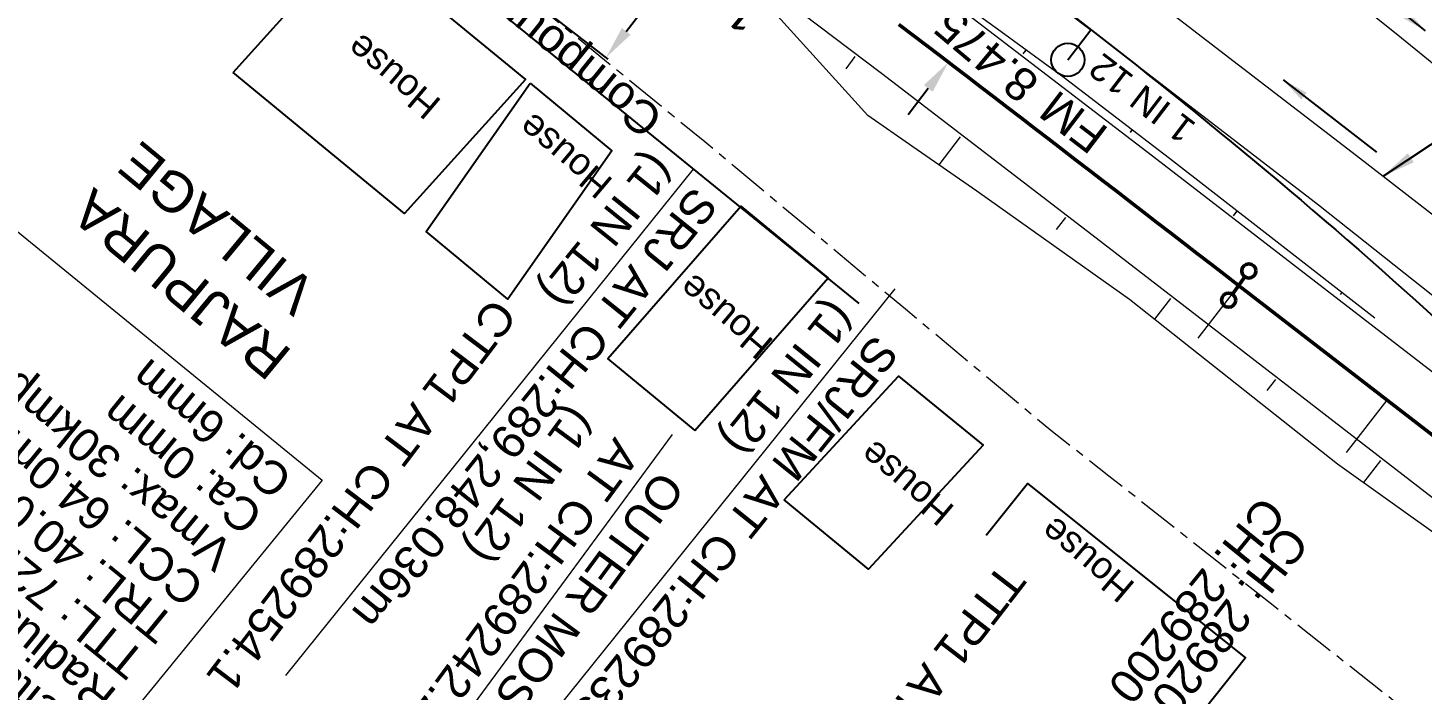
# Model space of a CAD drawing. Header units: metres. Extents: x 644418 to 1306172, y 3366650 to 6747308.
# Drawn here: x 653384.9 to 653490, y 3373335.7 to 3373385.6 of the extents above; entities that cross this region are included whole.
import ezdxf

# ---------------------------------------------------------------- set-up
doc = ezdxf.new("R2010")
doc.units = ezdxf.units.M
doc.header["$MEASUREMENT"] = 0
doc.linetypes.add('CENTER', pattern=[2, 1.25, -0.25, 0.25, -0.25])
doc.layers.get('Defpoints').update_dxf_attribs({"lineweight": 0})
for name, color, linetype in [('C-ROAD-CNTR-N', 92, 'Continuous'), ('COMPOUND_WALL', 251, 'Continuous'), ('Dimension', 10, 'Continuous'), ('IR PROPOSALS', 190, 'Continuous'), ('PROPOSED FORMATION LINE - Connecting line', 187, 'Continuous'), ('RESIDENTIAL_BL_PUC', 251, 'Continuous'), ('TOPO_TEXT', 251, 'Continuous'), ('Village Name', 7, 'Continuous')]:
    doc.layers.add(name, color=color, linetype=linetype)
for name, color, linetype, lineweight in [('Existing Chainage', 7, 'Continuous', 0), ('Existing IR Track', 143, 'Continuous', 0), ('Existing Railway Boundary', 7, 'CENTER', 0), ('flow direction', 7, 'Continuous', 0), ('IR Proposed Chainage', 190, 'Continuous', 0), ('IR Proposed Curve_Details', 190, 'Continuous', 0), ('IR Proposed TPTC Chainages', 190, 'Continuous', 0), ('LC DETAILS IN PLAN', 7, 'Continuous', 0), ('PROPOSED DFCC TOE SLOPES - Cut & Connection', 239, 'Continuous', 0), ("RAJPURA STN. SRJ's", 251, 'Continuous', 0)]:
    doc.layers.add(name, color=color, linetype=linetype, lineweight=lineweight)
doc.styles.get("Standard").update_dxf_attribs({"font": 'arial.ttf'})
doc.styles.add('Style-Arial', font='arial.ttf')
doc.styles.add('Vill txt', font='arial.ttf', dxfattribs={"height": 3})
doc.dimstyles.new('DIM', dxfattribs={"dimtxt": 2.5, "dimasz": 2.5, "dimexe": 0.18, "dimexo": 0.0625, "dimgap": 0.09, "dimtad": 0, "dimtih": 1, "dimtoh": 1, "dimdec": 3, "dimzin": 0, "dimdsep": 46, "dimtxsty": 'Standard', "dimcen": 0.09, "dimadec": 0, "dimazin": 0, "dimtfac": 1, "dimtdec": 3, "dimtofl": 0, "dimtmove": 0, "dimatfit": 3, "dimfxl": 1, "dimtolj": 1, "dimtzin": 0, "dimarcsym": 0})
doc.dimstyles.new('ISO-25', dxfattribs={"dimtxt": 2.5, "dimasz": 2.5, "dimexe": 1.25, "dimexo": 0.625, "dimtad": 1, "dimtxsty": 'Standard', "dimcen": 2.5, "dimadec": 0, "dimazin": 0, "dimtfac": 1, "dimtmove": 0, "dimatfit": 3, "dimfxl": 1, "dimarcsym": 0})

# ---------------------------------------------------------------- blocks, each defined once
blk = doc.blocks.new('*D1501')
at = {"layer": 'Defpoints', "color": 0, "transparency": 16777216}
for p in [(653432.06, 3373399.81), (653437.74, 3373395.43), (653422.78, 3373387.78)]:
    blk.add_point(p, dxfattribs=at)
at = {"layer": 'Dimension', "color": 0, "lineweight": -2, "transparency": 16777216}
for p, q in [((653432.11, 3373399.78), (653437.88, 3373395.32)), ((653436.21, 3373393.45), (653434.86, 3373391.7)), ((653429.98, 3373385.38), (653433.19, 3373389.54)), ((653422.83, 3373387.75), (653428.6, 3373383.29))]:
    blk.add_line(p, q, dxfattribs=at)
at = {"layer": 'Dimension', "color": 0, "transparency": 16777216}
for points in [[(653435.88, 3373393.71), (653436.54, 3373393.2), (653437.74, 3373395.43)], [(653429.65, 3373385.64), (653430.31, 3373385.13), (653428.45, 3373383.4)]]:
    blk.add_solid(points, dxfattribs=at)
at = {"layer": 'Dimension', "color": 0, "lineweight": 0, "transparency": 16777216, "insert": (653434.03, 3373390.62), "char_height": 2.5, "attachment_point": 5, "rotation": 140}
blk.add_mtext('\\A1;15.196 m', dxfattribs=at)
blk = doc.blocks.new('*D1969')
at = {"layer": 'Defpoints', "color": 0, "transparency": 16777216}
for p in [(653465, 3373385.51, 0.42), (653454.27, 3373383.06), (653459.84, 3373378.79)]:
    blk.add_point(p, dxfattribs=at)
at = {"layer": 'Dimension', "color": 0, "lineweight": -2, "transparency": 16777216}
for p, q in [((653460.96, 3373391.77), (653462.48, 3373393.75)), ((653464.95, 3373385.55), (653459.29, 3373389.89)), ((653459.79, 3373378.83), (653454.13, 3373383.17)), ((653452.75, 3373381.08), (653451.23, 3373379.1))]:
    blk.add_line(p, q, dxfattribs=at)
at = {"layer": 'Dimension', "color": 0, "transparency": 16777216}
for points in [[(653460.63, 3373392.02), (653461.29, 3373391.51), (653459.44, 3373389.78)], [(653452.42, 3373381.33), (653453.08, 3373380.83), (653454.27, 3373383.06)]]:
    blk.add_solid(points, dxfattribs=at)
at = {"layer": 'Dimension', "color": 0, "lineweight": 0, "transparency": 16777216, "insert": (653455.64, 3373384.84), "char_height": 2.5, "attachment_point": 5, "rotation": 140}
blk.add_mtext('\\A1;8.475 m', dxfattribs=at)

msp = doc.modelspace()

# ---------------------------------------------------------------- linework, layer by layer
at = {"layer": 'C-ROAD-CNTR-N', "color": 190, "linetype": 'Continuous', "lineweight": 50, "flags": 128}
for points in [[(653476.1086, 3373366.2531), (653475.0872, 3373367.0416), (653474.0658, 3373367.83), (653473.0443, 3373368.6184), (653472.0228, 3373369.4067), (653471.0012, 3373370.1949), (653469.9796, 3373370.983), (653468.9578, 3373371.7711), (653467.9359, 3373372.5589), (653466.9139, 3373373.3466), (653465.8918, 3373374.1341), (653464.8695, 3373374.9214), (653463.847, 3373375.7084), (653462.8243, 3373376.4952), (653461.8014, 3373377.2817), (653460.7782, 3373378.0679), (653459.7549, 3373378.8538), (653458.7312, 3373379.6394), (653457.7073, 3373380.4246), (653456.6831, 3373381.2094), (653455.6586, 3373381.9938), (653454.6337, 3373382.7777), (653453.6085, 3373383.5613), (653452.583, 3373384.3443), (653451.5571, 3373385.1269), (653450.5307, 3373385.909)], [(653475.6953, 3373365.5583), (653476.6109, 3373366.8792)], [(653615.7135, 3373258.4826), (653476.1086, 3373366.2531)]]:
    msp.add_lwpolyline(points, dxfattribs=at)
at = {"layer": 'C-ROAD-CNTR-N', "color": 190, "linetype": 'Continuous', "lineweight": 50}
for centre in [(653476.9161, 3373367.3195), (653475.3902, 3373365.118)]:
    msp.add_circle(centre, 0.5357, dxfattribs=at)
at = {"layer": 'COMPOUND_WALL', "linetype": 'Continuous'}
msp.add_polyline3d([(653397.378, 3373405.607, 268.294), (653447.511, 3373364.858, 267.276)], dxfattribs=at)
at = {"layer": 'Existing IR Track', "flags": 128}
for points in [[(653506.3207, 3373353.1243), (653482.1744, 3373372.2848), (653450.791, 3373396.4534), (653421.9196, 3373418.2064), (653383.4214, 3373446.7403), (653355.0438, 3373467.6945), (653331.164, 3373485.2442), (653322.0421, 3373492.0109), (653304.4983, 3373504.9733), (653304.2022, 3373505.2013), (653298.9105, 3373509.1454), (653277.3417, 3373525.0611), (653271.7085, 3373529.2226), (653267.6726, 3373532.2032), (653262.331, 3373536.1541), (653238.8115, 3373553.5782), (653225.6563, 3373563.2586), (653201.0742, 3373581.5641), (653174.1568, 3373601.5586), (653150.8967, 3373618.7451)], [(653357.7978, 3373471.7026), (653367.2776, 3373464.7145), (653373.0763, 3373460.4049), (653387.1293, 3373450.0162), (653405.8059, 3373436.0953), (653424.8494, 3373421.901), (653439.2893, 3373411.0237), (653453.6079, 3373400.237), (653469.3095, 3373388.1441), (653485.0421, 3373376.0274), (653497.183, 3373366.6049)], [(653376.23, 3373469.8555), (653393.0325, 3373457.469), (653411.52, 3373443.8086), (653431.0731, 3373429.3607), (653438.8585, 3373423.5719), (653441.7676, 3373421.3812), (653445.0928, 3373418.8665), (653450.5834, 3373414.7133), (653459.2225, 3373408.1259), (653467.6229, 3373401.5735), (653474.9041, 3373395.7322), (653488.0181, 3373385.2114), (653502.3187, 3373373.5765)]]:
    msp.add_lwpolyline(points, dxfattribs=at)
at = {"layer": 'Existing Railway Boundary', "color": 244, "ltscale": 2.5, "flags": 128}
msp.add_lwpolyline([(653287.1868, 3373490.7761), (653287.1868, 3373490.7761), (653292.5786, 3373487.0389), (653297.5635, 3373483.6522), (653306.0342, 3373477.8261), (653312.2973, 3373473.5275), (653319.1325, 3373468.8218), (653324.4146, 3373465.1867), (653330.0555, 3373461.3048), (653336.5668, 3373456.8592), (653336.6384, 3373456.8173), (653340.7282, 3373453.9974), (653343.2403, 3373451.9847), (653352.4152, 3373444.6524), (653358.0285, 3373440.1303), (653371.6525, 3373429.2121), (653389.7347, 3373414.6037), (653408.162, 3373399.7164), (653422.1189, 3373388.3233), (653435.9047, 3373377.0691), (653451.0231, 3373364.4563), (653461.997, 3373355.304), (653466.3705, 3373351.8768), (653478.3874, 3373342.3877), (653490.2903, 3373332.9886), (653503.0713, 3373322.8822), (653515.8676, 3373312.764), (653539.401, 3373294.3874), (653563.1455, 3373275.8459), (653576.9172, 3373265.4499), (653590.5516, 3373255.1576), (653605.287, 3373244.0961), (653605.3129, 3373244.0761), (653620.1179, 3373233.1556), (653628.6761, 3373226.8733)], dxfattribs=at)
at = {"layer": 'IR PROPOSALS'}
msp.add_line((653463.2726, 3373383.2384, 0.6668), (653465.0016, 3373385.5096, 0.4226), dxfattribs=at)
msp.add_lwpolyline([(653463.9132, 3373386.3465, -0.02078832), (653492.0419, 3373362.7978), (653499.476, 3373356.0293)], format="xyb", dxfattribs=at)
at = {"layer": 'IR PROPOSALS', "lineweight": 13, "elevation": 267.5292, "flags": 128}
msp.add_lwpolyline([(653404.3094, 3373336.8089), (653435.0413, 3373374.9936)], dxfattribs=at)
at = {"layer": 'IR PROPOSALS', "lineweight": 13, "flags": 128}
msp.add_lwpolyline([(653419.5307, 3373327.7771), (653450.2626, 3373365.9617)], dxfattribs=at)
at = {"layer": 'IR PROPOSALS'}
msp.add_circle((653463.2726, 3373383.2384, 0.6668), 1.2487, dxfattribs=at)
at = {"layer": 'IR Proposed Chainage', "flags": 128}
for points in [[(653473.0979, 3373362.2608), (653476.1531, 3373366.2187)], [(653484.2872, 3373353.6235), (653487.3424, 3373357.5814)]]:
    msp.add_lwpolyline(points, dxfattribs=at)
at = {"layer": 'IR Proposed Curve_Details', "elevation": -272.232}
msp.add_lwpolyline([(653407.0613, 3373351.5344), (653383.3396, 3373322.4906), (653356.6619, 3373344.243), (653380.3836, 3373373.2868)], close=True, dxfattribs=at)
at = {"layer": 'PROPOSED DFCC TOE SLOPES - Cut & Connection', "color": 190, "flags": 128}
for points in [[(653499.8956, 3373341.1131), (653483.6104, 3373352.7468), (653472.5186, 3373361.5103), (653467.9302, 3373365.1621), (653464.5483, 3373367.5443), (653456.4076, 3373373.3435), (653451.5929, 3373376.6845), (653448.1952, 3373379.0326), (653441.39, 3373386.563), (653436.5782, 3373389.8978), (653434.2792, 3373392.2936), (653427.341, 3373398.2619), (653421.2458, 3373402.7173), (653419.9674, 3373403.6478), (653412.5728, 3373409.0044), (653405.0861, 3373414.233), (653404.9917, 3373414.3002), (653397.6206, 3373419.489), (653390.1533, 3373424.7416), (653388.6657, 3373425.7777), (653381.997, 3373430.4939)], [(653459.9017, 3373383.6862), (653460.1384, 3373383.9964)], [(653459.9017, 3373383.6862), (653460.1384, 3373383.9964)], [(653459.9122, 3373383.6781), (653460.1503, 3373383.9878)], [(653459.9122, 3373383.6781), (653460.1503, 3373383.9878)], [(653447.2237, 3373383.4869), (653446.526, 3373382.5693)], [(653447.2237, 3373383.4869), (653446.526, 3373382.5693)], [(653467.9855, 3373377.7722), (653468.1299, 3373377.9602)], [(653467.9855, 3373377.7722), (653468.1299, 3373377.9602)], [(653467.9901, 3373377.7686), (653468.1348, 3373377.9564)], [(653467.9901, 3373377.7686), (653468.1348, 3373377.9564)], [(653455.1623, 3373377.4282), (653453.5517, 3373375.3253)], [(653455.1623, 3373377.4282), (653453.5517, 3373375.3253)], [(653463.0836, 3373371.3401), (653462.3994, 3373370.4513)], [(653463.0836, 3373371.3401), (653462.3994, 3373370.4513)], [(653475.7656, 3373371.4759), (653476.0474, 3373371.8416)], [(653475.7656, 3373371.4759), (653476.0474, 3373371.8416)], [(653475.7677, 3373371.4743), (653476.0498, 3373371.8398)], [(653475.7677, 3373371.4743), (653476.0498, 3373371.8398)], [(653471.0005, 3373365.2375), (653469.7965, 3373363.6767)], [(653471.0005, 3373365.2375), (653469.7965, 3373363.6767)], [(653483.8122, 3373365.5304), (653483.9407, 3373365.6969)], [(653483.8122, 3373365.5304), (653483.9407, 3373365.6969)], [(653483.8123, 3373365.5304), (653483.9407, 3373365.6968)], [(653483.8123, 3373365.5304), (653483.9407, 3373365.6968)], [(653478.9155, 3373359.128), (653478.2749, 3373358.2982)], [(653478.9155, 3373359.128), (653478.2749, 3373358.2982)], [(653486.8313, 3373353.0176), (653485.5518, 3373351.3599)], [(653486.8313, 3373353.0176), (653485.5518, 3373351.3599)]]:
    msp.add_lwpolyline(points, dxfattribs=at)
at = {"layer": 'PROPOSED DFCC TOE SLOPES - Cut & Connection', "color": 190}
for points in [[(653496.7304, 3373345.5973, 267.4639), (653480.8986, 3373357.8183, 267.4699), (653473.8617, 3373363.2503, 267.4725), (653465.0673, 3373370.0353, 267.4758), (653449.2147, 3373382.1968, 267.4817), (653442.1466, 3373387.5637, 267.4843), (653433.2824, 3373394.2273, 267.4876), (653417.2329, 3373406.098, 267.4936), (653416.4969, 3373406.6364, 267.4938), (653401.0655, 3373417.8075, 267.4995), (653390.5451, 3373425.2959, 267.5033), (653384.7813, 3373429.3561, 267.5054), (653368.393, 3373440.7825, 267.5113), (653357.7602, 3373448.1462, 267.5152), (653351.9529, 3373452.1651, 267.5172), (653335.5069, 3373463.5463, 267.5232), (653319.061, 3373474.9275, 267.5291)], [(653501.3133, 3373351.5342, 267.4639), (653485.4815, 3373363.7552, 267.4699), (653478.4446, 3373369.1872, 267.4725), (653469.6456, 3373375.9757, 267.4758), (653453.7616, 3373388.1613, 267.4817), (653446.6699, 3373393.5462, 267.4843), (653437.7723, 3373400.2348, 267.4876), (653421.6626, 3373412.1501, 267.4936), (653420.9238, 3373412.6905, 267.4938), (653405.4345, 3373423.9036, 267.4995), (653394.8746, 3373431.4201, 267.5033), (653389.091, 3373435.4943, 267.5054), (653372.6674, 3373446.9452, 267.5113), (653362.0282, 3373454.3134, 267.5152), (653356.2208, 3373458.3324, 267.5172), (653339.7749, 3373469.7136, 267.5232)]]:
    msp.add_polyline3d(points, dxfattribs=at)
at = {"layer": 'PROPOSED FORMATION LINE - Connecting line', "lineweight": 0, "flags": 128}
for points in [[(653374.3225, 3373446.7561), (653377.409, 3373444.5694), (653378.8917, 3373443.5159), (653387.1168, 3373437.8038), (653393.7911, 3373433.0416), (653395.2709, 3373431.9807), (653402.7701, 3373426.703), (653410.1409, 3373421.4454), (653410.2355, 3373421.3775), (653417.6595, 3373415.9943), (653425.0517, 3373410.5676), (653426.3291, 3373409.6244), (653432.4122, 3373405.0982), (653439.6337, 3373399.4432), (653442.2204, 3373397.4057), (653446.8521, 3373393.7871), (653454.9022, 3373387.823), (653458.2481, 3373385.3809), (653462.9866, 3373381.9105), (653470.9239, 3373375.8142), (653474.1936, 3373373.2797), (653478.8284, 3373369.6844), (653486.4066, 3373363.7735)], [(653499.8956, 3373341.1131), (653483.6104, 3373352.7468), (653472.5186, 3373361.5103), (653467.9302, 3373365.1621), (653464.5483, 3373367.5443), (653456.4076, 3373373.3435), (653451.5929, 3373376.6845), (653448.1952, 3373379.0326), (653441.39, 3373386.563), (653436.5782, 3373389.8978), (653434.2792, 3373392.2936), (653427.341, 3373398.2619), (653421.2458, 3373402.7173), (653419.9674, 3373403.6478), (653412.5728, 3373409.0044), (653405.0861, 3373414.233), (653404.9917, 3373414.3002), (653397.6206, 3373419.489), (653390.1533, 3373424.7416), (653388.6657, 3373425.7777), (653381.997, 3373430.4939)]]:
    msp.add_lwpolyline(points, dxfattribs=at)
at = {"layer": "RAJPURA STN. SRJ's", "lineweight": 13, "flags": 128}
msp.add_lwpolyline([(653412.1605, 3373326.0437), (653433.4755, 3373354.9845)], dxfattribs=at)
at = {"layer": 'RESIDENTIAL_BL_PUC', "linetype": 'Continuous'}
for points in [[(653400.336, 3373382.281, 271.94), (653409.444, 3373392.384, 271.924), (653422.378, 3373381.751, 271.565), (653413.27, 3373371.648, 271.565)], [(653422.744, 3373381.472, 271.701), (653428.904, 3373376.372, 271.751), (653421.061, 3373365.181, 272.232), (653414.9009, 3373370.2811, 272.232)], [(653435.142, 3373355.276, 269.9), (653445.19, 3373366.792, 269.838), (653438.641, 3373372.207, 270.274), (653428.5929, 3373360.6909, 270.274)], [(653441.881, 3373350.052, 271.182), (653450.505, 3373359.387, 271.897), (653456.875, 3373354.192, 274.2), (653448.2374, 3373344.8422, 274.2)]]:
    msp.add_polyline3d(points, close=True, dxfattribs=at)
msp.add_polyline3d([(653457.1052, 3373347.3929, 274.132), (653460.229, 3373351.297, 274.132), (653476.675, 3373338.138, 271.583), (653473.5512, 3373334.2339, 271.583)], dxfattribs=at)

# ---------------------------------------------------------------- texts
at = {"layer": 'Existing Chainage', "color": 0, "linetype": 'Continuous', "lineweight": 0, "insert": (653467.1149, 3373335.26), "char_height": 2.5, "attachment_point": 6, "rotation": 230.862305, "line_spacing_factor": 0.6, "style": 'Style-Arial'}
msp.add_mtext('CH: 289200', dxfattribs=at)
at = {"layer": 'IR PROPOSALS'}
for s, height, p in [('1 IN 12', 2, (653473.0447, 3373378.3749, 0.0193)), ('FM', 2.5, (653466.46, 3373377.9814, -0.0014))]:
    msp.add_text(s, height=height, rotation=142.596665, dxfattribs=at).set_placement(p)
at = {"layer": 'IR PROPOSALS', "lineweight": 13, "char_height": 2.5, "attachment_point": 4, "line_spacing_factor": 0.648, "style": 'Style-Arial'}
for s, insert, width, rotation in [('\\A1;\\pxsm1;SRJ AT {\\A0;CH:289,248.036m\\P(1 IN 12)}', (653434.1372, 3373374.5661, 543.815), 57.615986, 231.185365), ('\\A1;\\pxsm1;SRJ/FM AT {\\A0;CH:289235.036m \\P(1 IN 12)}', (653447.7726, 3373363.4048), 62.399385, 231.193257)]:
    msp.add_mtext(s, dxfattribs=dict(at, insert=insert, width=width, rotation=rotation))
at = {"layer": 'IR Proposed Chainage', "insert": (653480.5732, 3373347.542), "char_height": 2.5, "attachment_point": 4, "rotation": 232.334524, "line_spacing_factor": 0.6, "style": 'Style-Arial'}
msp.add_mtext('CH: 289200', dxfattribs=at)
at = {"layer": 'IR Proposed Curve_Details', "insert": (653405.0007, 3373351.9177), "char_height": 2.5, "attachment_point": 7, "rotation": 140.806871, "line_spacing_factor": 0.84, "style": 'Style-Arial'}
msp.add_mtext('Curve No: 107A (LH)\\PDegree: 0.9%%D\\PDelta:  2%%D58\'51"\\PRadius: 2000.0m\\PTTL: 72.0m\\PTRL: 40.0m\\PCCL: 64.0m\\PVmax: 30kmph\\PCa: 0mm\\PCd: 6mm', dxfattribs=at)
at = {"layer": 'IR Proposed TPTC Chainages', "char_height": 2.5, "attachment_point": 4, "line_spacing_factor": 0.6, "style": 'Style-Arial'}
for s, insert, rotation in [('CTP1 AT CH:289254.1', (653420.8611, 3373364.6759), 232.907481), ('TTP1 AT CH:289214.1', (653459.2339, 3373344.6692), 232.334524)]:
    msp.add_mtext(s, dxfattribs=dict(at, insert=insert, rotation=rotation))
at = {"layer": 'LC DETAILS IN PLAN'}
for s, p in [('VERTICAL CLEARANCE = 6.62 m', (653383.4588, 3373398.2686)), ('AT CH: 289319.487 m', (653384.9807, 3373395.4577)), ('EXG. BR. NO. ROB', (653387.5938, 3373393.5618))]:
    msp.add_text(s, height=2.5, rotation=233, dxfattribs=at).set_placement(p)
at = {"layer": "RAJPURA STN. SRJ's", "lineweight": 13, "insert": (653429.8334, 3373354.3492), "char_height": 2.5, "width": 57.615986, "attachment_point": 4, "rotation": 233.649422, "line_spacing_factor": 0.648, "style": 'Style-Arial'}
msp.add_mtext('\\A1;\\pxsm1;OUTER MOST POINT\\PAT {\\A0;CH:289242.271m\\P(1 IN 12)}', dxfattribs=at)
at = {"layer": 'TOPO_TEXT'}
for s, height, rotation, p in [('Compound Wall', 2.5, 141, (653432.9238, 3373379.1041)), ('House', 2, 139.759771, (653416.1433, 3373380.125)), ('House', 2, 139.759771, (653429.0879, 3373374.1458)), ('House', 2, 139.759771, (653441.1975, 3373362.0284)), ('House', 2, 139.759771, (653454.8425, 3373349.4723)), ('House', 2, 139.759771, (653468.4455, 3373343.6951))]:
    msp.add_text(s, height=height, rotation=rotation, dxfattribs=at).set_placement(p)
at = {"layer": 'Village Name', "insert": (653395.0045, 3373365.5083), "char_height": 3, "width": 32.323864, "attachment_point": 2, "rotation": 140.443607, "style": 'Vill txt'}
msp.add_mtext('RAJPURA  VILLAGE', dxfattribs=at)

# ---------------------------------------------------------------- dimensions: what is measured, and where the dimension line sits
at = {"layer": 'Dimension', "color": 190, "lineweight": 0}
for base, p1, p2, angle, picture, middle in [((653437.7392, 3373395.4329), (653422.7789, 3373387.7845), (653432.0643, 3373399.8135), 52.334524, '*D1501', (653434.0257, 3373390.6221)), ((653454.2734, 3373383.0631), (653465.0017, 3373385.5097, 0.4226), (653459.84, 3373378.7883), 232.477813, '*D1969', (653455.6359, 3373384.8372))]:
    dim = msp.add_linear_dim(base=base, p1=p1, p2=p2, angle=angle, dimstyle='DIM', override={"dimpost": ' m'}, dxfattribs=at)
    dim.commit()
    dim.dimension.update_dxf_attribs({"geometry": picture, "text_midpoint": middle, "dimtype": 129, "text_rotation": 140})

# ---------------------------------------------------------------- leaders
at = {"layer": 'Existing IR Track', "color": 7, "lineweight": 0}
msp.add_leader([(653487.0403, 3373374.4766, -268.602), (653544.9204, 3373412.6187, -268.602), (653548.2631, 3373410.3821, -268.602)], dimstyle='ISO-25', override={"dimtxt": 0.5, "dimtad": 0}, dxfattribs=at)
at = {"layer": 'flow direction', "lineweight": 0}
for points in [[(653490.2421, 3373385.4224), (653483.9346, 3373390.4826)], [(653479.4902, 3373381.7172), (653486.5504, 3373376.2796)]]:
    msp.add_leader(points, dimstyle='ISO-25', override={"dimtxt": 0.5, "dimasz": 2, "dimtad": 0}, dxfattribs=at)

doc.saveas('drawing.dxf')
